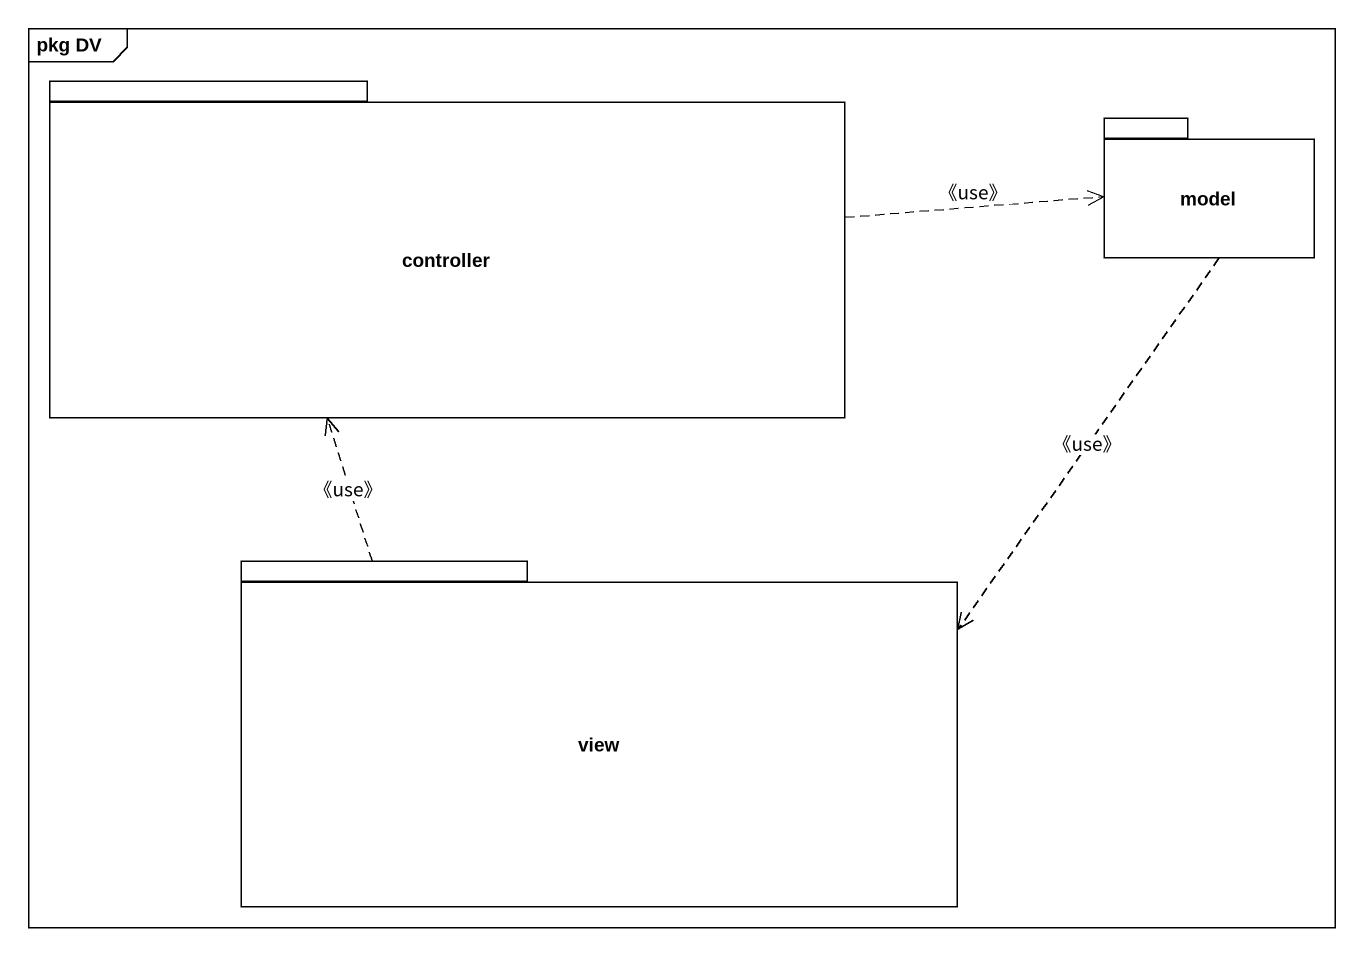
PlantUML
@startuml
mainframe pkg DV
package controller {
}
package model {
}
package view {
}
controller .right.> model : 《use》
model ..> view : 《use》
view .up.> controller : 《use》
@enduml
